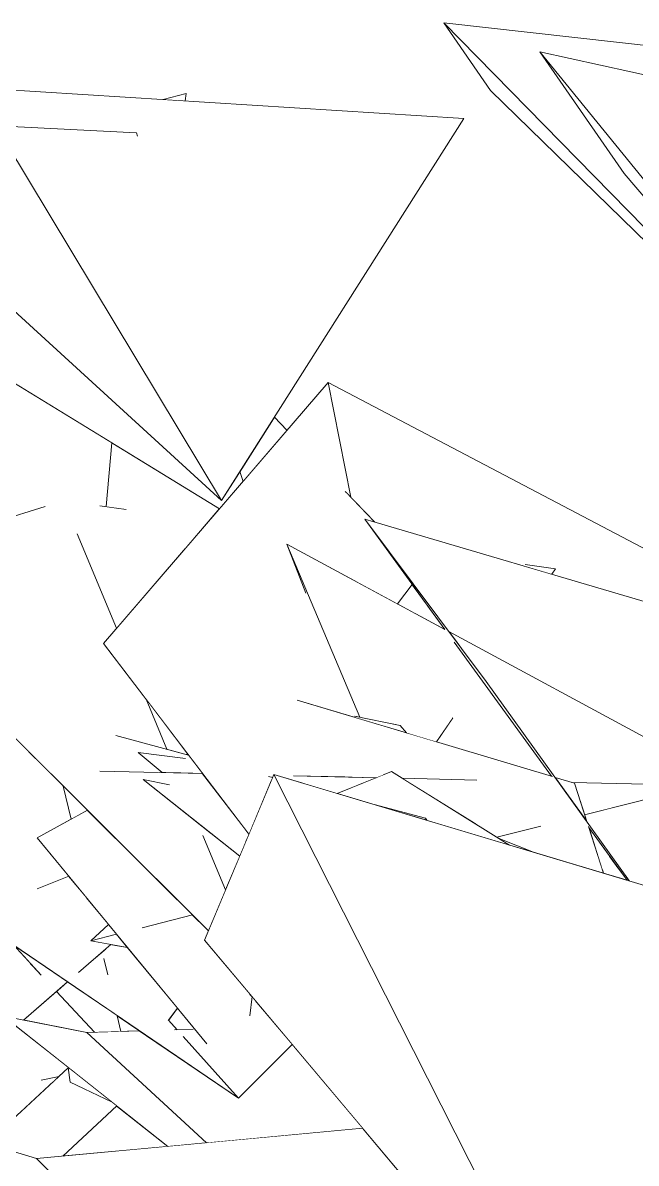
# Model space of a CAD drawing. Header units: millimetres. Extents: x -9413 to 8527, y -300 to 11224.
# Drawn here: x -5577 to -5273, y 5527 to 6094 of the extents above; entities that cross this region are included whole.
import ezdxf

# ---------------------------------------------------------------- set-up
doc = ezdxf.new("R2010")
doc.units = ezdxf.units.MM
doc.header["$MEASUREMENT"] = 0
doc.linetypes.add('Wipeout_Contour', pattern=[1000, 0, -1000])
doc.layers.add('Interior - Furniture', color=7, linetype='Continuous')
doc.layers.add('Interior - Furniture _Pen_No__4', color=7, linetype='Continuous', lineweight=20, true_color=0x029e21)

# ---------------------------------------------------------------- blocks, each defined once
blk = doc.blocks.new('Section Elem_40_6')
at = {"color": 254, "linetype": 'Wipeout_Contour', "lineweight": 0, "ltscale": 31769.068995}
blk.add_wipeout([(-5496.56, 5728.23), (-5520.17, 5731.34), (-5508.22, 5721.32), (-5492.73, 5720.95)], dxfattribs=at).dxf.layer = 'Interior - Furniture'
at = {"color": 254, "linetype": 'Wipeout_Contour', "lineweight": 0, "ltscale": 68981.614428}
blk.add_wipeout([(-5178.39, 5638.13), (-5452.66, 5720.35), (-5338.55, 5494.6), (-5337.96, 5494.98), (-5338.39, 5494.28), (-5322.71, 5463.26), (-5304.58, 5465.43), (-5298.88, 5460.2), (-5269.49, 5462.87)], dxfattribs=at).dxf.layer = 'Interior - Furniture'
at = {"color": 254, "linetype": 'Wipeout_Contour', "lineweight": 0, "ltscale": 87397.797425}
blk.add_wipeout([(-5619.4, 5643.8), (-5639.7, 5635.64), (-5627.53, 5619.64), (-5584.99, 5623.19), (-5614.59, 5602.63), (-5605.04, 5590.07), (-5573.76, 5626.68), (-5582.27, 5635.84), (-5603.38, 5650.24), (-5617.23, 5644.67), (-5615.88, 5641.06)], dxfattribs=at).dxf.layer = 'Interior - Furniture'
at = {"color": 254, "linetype": 'Wipeout_Contour', "lineweight": 0, "ltscale": 31614.045615}
blk.add_wipeout([(-5534.82, 5645.81), (-5543.64, 5637.7), (-5531.2, 5640.87), (-5531.11, 5641.3)], dxfattribs=at).dxf.layer = 'Interior - Furniture'
at = {"color": 254, "linetype": 'Wipeout_Contour', "lineweight": 0, "ltscale": 31444.452245}
blk.add_wipeout([(-5553.78, 5574.04), (-5554.92, 5574.59), (-5553.83, 5567.59), (-5533.05, 5557.64)], dxfattribs=at).dxf.layer = 'Interior - Furniture'
at = {"color": 254, "linetype": 'Wipeout_Contour', "lineweight": 0, "ltscale": 54017.126038}
blk.add_wipeout([(-5452.66, 5720.35), (-5487.18, 5638.13), (-5338.58, 5461.36), (-5322.71, 5463.26), (-5338.39, 5494.28), (-5338.48, 5494.14), (-5338.55, 5494.6)], dxfattribs=at).dxf.layer = 'Interior - Furniture'
at = {"color": 254, "linetype": 'Wipeout_Contour', "lineweight": 0, "ltscale": 23698.464421}
blk.add_wipeout([(-5530.83, 5640.97), (-5543.64, 5637.7), (-5525.45, 5634.43)], dxfattribs=at).dxf.layer = 'Interior - Furniture'
at = {"color": 254, "linetype": 'Wipeout_Contour', "lineweight": 0, "ltscale": 47101.433495}
blk.add_wipeout([(-5588.84, 5535.16), (-5570.69, 5529.6), (-5557.55, 5530.82), (-5530.65, 5555.73), (-5533.05, 5557.64), (-5553.83, 5567.59)], dxfattribs=at).dxf.layer = 'Interior - Furniture'
at = {"color": 254, "linetype": 'Wipeout_Contour', "lineweight": 0, "ltscale": 193741.261881}
blk.add_wipeout([(-5222.36, 5792.6), (-5407.62, 5847.12), (-5365.78, 5791.27), (-5180.6, 5691.37), (-5183.27, 5685.15), (-5360.85, 5784.68), (-5347.29, 5766.57), (-5313.06, 5718.92), (-5304.72, 5716.42), (-5238.05, 5714.82), (-5233.6, 5691.37), (-5267, 5699.38), (-5297.61, 5697.92), (-5297.31, 5696.98), (-5276.07, 5667.41), (-5233.8, 5654.74), (-5173.17, 5646.13), (-5174.98, 5639.38), (-5190.36, 5641.72), (-5178.39, 5638.13), (-5210.57, 5576.22), (-5191.43, 5549.56), (-5143.71, 5729.55), (-5183.99, 5779.3), (-5204.5, 5750.33)], dxfattribs=at).dxf.layer = 'Interior - Furniture'
at = {"color": 254, "linetype": 'Wipeout_Contour', "lineweight": 0, "ltscale": 63550.084323}
blk.add_wipeout([(-5495.07, 5730), (-5531.2, 5739.64), (-5510.95, 5721.39), (-5508.22, 5721.32), (-5520.17, 5731.34), (-5496.56, 5728.23), (-5492.73, 5720.95), (-5488.08, 5720.84)], dxfattribs=at).dxf.layer = 'Interior - Furniture'
at = {"color": 254, "linetype": 'Wipeout_Contour', "lineweight": 0, "ltscale": 23707.98585}
blk.add_wipeout([(-5453.28, 5718.86), (-5455.32, 5719.41), (-5453.79, 5717.65)], dxfattribs=at).dxf.layer = 'Interior - Furniture'
at = {"color": 254, "linetype": 'Wipeout_Contour', "lineweight": 0, "ltscale": 39378.366701}
blk.add_wipeout([(-5493.09, 5650.59), (-5518.18, 5644.19), (-5486.81, 5637.69), (-5487.18, 5638.13), (-5485.23, 5642.77)], dxfattribs=at).dxf.layer = 'Interior - Furniture'
at = {"color": 254, "linetype": 'Wipeout_Contour', "lineweight": 0, "ltscale": 31471.730454}
blk.add_wipeout([(-5554.92, 5574.59), (-5595.34, 5537.16), (-5588.84, 5535.16), (-5553.83, 5567.59)], dxfattribs=at).dxf.layer = 'Interior - Furniture'
at = {"color": 254, "linetype": 'Wipeout_Contour', "lineweight": 0, "ltscale": 23818.61873}
blk.add_wipeout([(-5495.95, 5730.24), (-5495.07, 5730), (-5495.46, 5730.52)], dxfattribs=at).dxf.layer = 'Interior - Furniture'
at = {"color": 254, "linetype": 'Wipeout_Contour', "lineweight": 0, "ltscale": 63370.401981}
blk.add_wipeout([(-5539.21, 5722.07), (-5488, 5690.1), (-5483.44, 5690.75), (-5517.62, 5717.79), (-5504.59, 5715.23), (-5472.82, 5692.24), (-5466.91, 5693.08), (-5488.08, 5720.84)], dxfattribs=at).dxf.layer = 'Interior - Furniture'
at = {"color": 254, "linetype": 'Wipeout_Contour', "lineweight": 0, "ltscale": 23347.193912}
blk.add_wipeout([(-5284.98, 5703.69), (-5300.68, 5707.46), (-5298.37, 5700.28)], dxfattribs=at).dxf.layer = 'Interior - Furniture'
at = {"color": 254, "linetype": 'Wipeout_Contour', "lineweight": 0, "ltscale": 23615.082368}
blk.add_wipeout([(-5568.27, 5568.58), (-5562.48, 5567.59), (-5559.41, 5570.43)], dxfattribs=at).dxf.layer = 'Interior - Furniture'
at = {"color": 254, "linetype": 'Wipeout_Contour', "lineweight": 0, "ltscale": 38628.004984}
blk.add_wipeout([(-5408.6, 5544.65), (-5570.69, 5529.6), (-5483.66, 5444), (-5360.35, 5458.75), (-5350.2, 5475.18)], dxfattribs=at).dxf.layer = 'Interior - Furniture'
at = {"color": 254, "linetype": 'Wipeout_Contour', "lineweight": 0, "ltscale": 86167.845775}
blk.add_wipeout([(-5347.29, 5766.57), (-5407.62, 5847.12), (-5367.85, 5792.38), (-5367.78, 5792.35), (-5363.22, 5786.01), (-5314.87, 5719.46), (-5314.35, 5719.3), (-5296.5, 5694.47), (-5296.33, 5693.95), (-5277.32, 5667.79), (-5276.07, 5667.41)], dxfattribs=at).dxf.layer = 'Interior - Furniture'
at = {"color": 254, "linetype": 'Wipeout_Contour', "lineweight": 0, "ltscale": 55220.185582}
blk.add_wipeout([(-5570.2, 5688.81), (-5486.03, 5586.51), (-5464.83, 5611.53), (-5486.81, 5637.69), (-5518.18, 5644.19), (-5493.09, 5650.59), (-5545.36, 5702.67)], dxfattribs=at).dxf.layer = 'Interior - Furniture'
at = {"color": 254, "linetype": 'Wipeout_Contour', "lineweight": 0, "ltscale": 46674.906669}
blk.add_wipeout([(-5652.36, 5554.63), (-5487.18, 5430.27), (-5478.16, 5432.54), (-5502.15, 5441.78), (-5483.66, 5444), (-5570.69, 5529.6)], dxfattribs=at).dxf.layer = 'Interior - Furniture'
at = {"color": 254, "linetype": 'Wipeout_Contour', "lineweight": 0, "ltscale": 31727.149077}
blk.add_wipeout([(-5446.27, 5834.68), (-5436.8, 5810.39), (-5410.11, 5748.79), (-5410.02, 5748.78)], dxfattribs=at).dxf.layer = 'Interior - Furniture'
at = {"color": 254, "linetype": 'Wipeout_Contour', "lineweight": 0, "ltscale": 23882.01159}
blk.add_wipeout([(-5545.36, 5702.67), (-5557.31, 5714.58), (-5553.45, 5698.16)], dxfattribs=at).dxf.layer = 'Interior - Furniture'
at = {"color": 254, "linetype": 'Wipeout_Contour', "lineweight": 0, "ltscale": 31526.231434}
blk.add_wipeout([(-5401.89, 5718.76), (-5442.98, 5719.75), (-5437.91, 5715.93), (-5421.33, 5710.96)], dxfattribs=at).dxf.layer = 'Interior - Furniture'
at = {"color": 254, "linetype": 'Wipeout_Contour', "lineweight": 0, "ltscale": 69929.83886}
blk.add_wipeout([(-5238.05, 5714.82), (-5304.72, 5716.42), (-5303.45, 5716.04), (-5300.68, 5707.46), (-5284.98, 5703.69), (-5257.45, 5710.71), (-5257.04, 5709.68), (-5267, 5699.38), (-5233.6, 5691.37)], dxfattribs=at).dxf.layer = 'Interior - Furniture'
at = {"color": 254, "linetype": 'Wipeout_Contour', "lineweight": 0, "ltscale": 23526.924707}
blk.add_wipeout([(-5377.35, 5698.62), (-5402.87, 5705.43), (-5376.73, 5697.59)], dxfattribs=at).dxf.layer = 'Interior - Furniture'
at = {"color": 254, "linetype": 'Wipeout_Contour', "lineweight": 0, "ltscale": 31024.51901}
blk.add_wipeout([(-5286.01, 5679.74), (-5290.32, 5675.29), (-5289.62, 5673.1), (-5281.38, 5673.37)], dxfattribs=at).dxf.layer = 'Interior - Furniture'
at = {"color": 254, "linetype": 'Wipeout_Contour', "lineweight": 0, "ltscale": 31727.492221}
blk.add_wipeout([(-5570.25, 5663.57), (-5555.48, 5648.07), (-5545.9, 5659.29), (-5554.61, 5669.86)], dxfattribs=at).dxf.layer = 'Interior - Furniture'
at = {"color": 254, "linetype": 'Wipeout_Contour', "lineweight": 0, "ltscale": 23693.484177}
blk.add_wipeout([(-5539.3, 5631.1), (-5537.15, 5628.84), (-5536.02, 5633.95)], dxfattribs=at).dxf.layer = 'Interior - Furniture'
at = {"color": 254, "linetype": 'Wipeout_Contour', "lineweight": 0, "ltscale": 23484.03644}
blk.add_wipeout([(-5464.59, 5600.47), (-5461.87, 5608.01), (-5463.54, 5610.01)], dxfattribs=at).dxf.layer = 'Interior - Furniture'
at = {"color": 254, "linetype": 'Wipeout_Contour', "lineweight": 0, "ltscale": 63031.741611}
blk.add_wipeout([(-5580.62, 5595.29), (-5597.73, 5580.46), (-5577.42, 5553.75), (-5562.48, 5567.59), (-5568.27, 5568.58), (-5559.41, 5570.43), (-5554.92, 5574.59), (-5553.78, 5574.04)], dxfattribs=at).dxf.layer = 'Interior - Furniture'
at = {"color": 254, "linetype": 'Wipeout_Contour', "lineweight": 0, "ltscale": 95725.575428}
blk.add_wipeout([(-5657.08, 5751.4), (-5635.18, 5692.76), (-5606.04, 5661.41), (-5561.26, 5635.72), (-5555.48, 5648.07), (-5570.25, 5663.57), (-5554.61, 5669.86), (-5570.2, 5688.81), (-5553.45, 5698.16), (-5557.31, 5714.58), (-5572.4, 5729.61), (-5637.1, 5784.1)], dxfattribs=at).dxf.layer = 'Interior - Furniture'
at = {"color": 254, "linetype": 'Wipeout_Contour', "lineweight": 0, "ltscale": 23505.838786}
blk.add_wipeout([(-5352.03, 5717.56), (-5389, 5718.45), (-5352.38, 5695.65)], dxfattribs=at).dxf.layer = 'Interior - Furniture'
at = {"color": 254, "linetype": 'Wipeout_Contour', "lineweight": 0, "ltscale": 55177.472443}
blk.add_wipeout([(-5537.15, 5628.84), (-5535.25, 5620.79), (-5505.24, 5598.16), (-5500.63, 5604.27), (-5525.45, 5634.43), (-5533.75, 5635.92), (-5536.02, 5633.95)], dxfattribs=at).dxf.layer = 'Interior - Furniture'
at = {"color": 254, "linetype": 'Wipeout_Contour', "lineweight": 0, "ltscale": 31551.604719}
blk.add_wipeout([(-5577.05, 5598.38), (-5545.66, 5592.21), (-5541.82, 5592.32), (-5560.66, 5612.59)], dxfattribs=at).dxf.layer = 'Interior - Furniture'
at = {"color": 254, "linetype": 'Wipeout_Contour', "lineweight": 0, "ltscale": 23486.939789}
blk.add_wipeout([(-5557.55, 5530.82), (-5505.31, 5535.67), (-5530.65, 5555.73)], dxfattribs=at).dxf.layer = 'Interior - Furniture'
at = {"layer": 'Interior - Furniture _Pen_No__4', "linetype": 'Continuous'}
blk.add_line((-5570.69, 5529.6), (-5483.66, 5444), dxfattribs=at)
at = {"color": 254, "linetype": 'Wipeout_Contour', "lineweight": 0, "ltscale": 63073.016866}
blk.add_wipeout([(-5367.78, 5792.35), (-5446.27, 5834.68), (-5410.02, 5748.78), (-5396.15, 5745.94), (-5363.78, 5748.38), (-5371.92, 5736.52), (-5314.87, 5719.46), (-5363.22, 5786.01)], dxfattribs=at).dxf.layer = 'Interior - Furniture'
at = {"color": 254, "linetype": 'Wipeout_Contour', "lineweight": 0, "ltscale": 23758.050166}
blk.add_wipeout([(-5582.27, 5635.84), (-5568.26, 5620.77), (-5566.3, 5624.95)], dxfattribs=at).dxf.layer = 'Interior - Furniture'
at = {"color": 254, "linetype": 'Wipeout_Contour', "lineweight": 0, "ltscale": 31583.390154}
blk.add_wipeout([(-5539.3, 5631.1), (-5544.85, 5626.3), (-5535.25, 5620.79), (-5537.15, 5628.84)], dxfattribs=at).dxf.layer = 'Interior - Furniture'
at = {"color": 254, "linetype": 'Wipeout_Contour', "lineweight": 0, "ltscale": 93976.813936}
blk.add_wipeout([(-5505.06, 5598.4), (-5500.71, 5593.53), (-5492.89, 5593.76), (-5497.8, 5590.27), (-5470.36, 5559.51), (-5443.58, 5586.26), (-5461.87, 5608.01), (-5464.59, 5600.47), (-5463.54, 5610.01), (-5464.83, 5611.53), (-5486.03, 5586.51), (-5500.63, 5604.27)], dxfattribs=at).dxf.layer = 'Interior - Furniture'
at = {"color": 254, "linetype": 'Wipeout_Contour', "lineweight": 0, "ltscale": 23592.348122}
blk.add_wipeout([(-5519.43, 5592.98), (-5530.48, 5600.52), (-5528.65, 5592.71)], dxfattribs=at).dxf.layer = 'Interior - Furniture'
at = {"layer": 'Interior - Furniture _Pen_No__4', "linetype": 'Continuous'}
blk.add_line((-5464.59, 5600.44), (-5463.54, 5610.01), dxfattribs=at)
at = {"color": 254, "linetype": 'Wipeout_Contour', "lineweight": 0, "ltscale": 31171.195189}
blk.add_wipeout([(-5365.78, 5791.27), (-5360.85, 5784.68), (-5183.27, 5685.15), (-5180.6, 5691.37)], dxfattribs=at).dxf.layer = 'Interior - Furniture'
at = {"color": 254, "linetype": 'Wipeout_Contour', "lineweight": 0, "ltscale": 39409.136923}
blk.add_wipeout([(-5555.17, 5617.35), (-5560.66, 5612.59), (-5541.82, 5592.32), (-5528.65, 5592.71), (-5530.48, 5600.52)], dxfattribs=at).dxf.layer = 'Interior - Furniture'
at = {"color": 254, "linetype": 'Wipeout_Contour', "lineweight": 0, "ltscale": 38846.504132}
blk.add_wipeout([(-5257.45, 5710.71), (-5298.37, 5700.28), (-5297.61, 5697.92), (-5267, 5699.38), (-5257.04, 5709.68)], dxfattribs=at).dxf.layer = 'Interior - Furniture'
at = {"color": 254, "linetype": 'Wipeout_Contour', "lineweight": 0, "ltscale": 31187.838584}
blk.add_wipeout([(-5320.13, 5694.72), (-5341.95, 5689.16), (-5341.28, 5688.74), (-5325.07, 5682.24)], dxfattribs=at).dxf.layer = 'Interior - Furniture'
at = {"color": 254, "linetype": 'Wipeout_Contour', "lineweight": 0, "ltscale": 23293.833561}
blk.add_wipeout([(-5296.33, 5693.95), (-5290.32, 5675.29), (-5286.01, 5679.74)], dxfattribs=at).dxf.layer = 'Interior - Furniture'
at = {"color": 254, "linetype": 'Wipeout_Contour', "lineweight": 0, "ltscale": 109543.064625}
blk.add_wipeout([(-5441.14, 5757.23), (-5412.99, 5723.59), (-5398.42, 5720.15), (-5394.35, 5721.79), (-5389, 5718.45), (-5352.03, 5717.56), (-5352.38, 5695.65), (-5341.95, 5689.16), (-5320.13, 5694.72), (-5325.07, 5682.24), (-5323.71, 5681.69), (-5289.04, 5671.3), (-5296.5, 5694.47), (-5314.35, 5719.3)], dxfattribs=at).dxf.layer = 'Interior - Furniture'
at = {"color": 254, "linetype": 'Wipeout_Contour', "lineweight": 0, "ltscale": 102136.45883}
blk.add_wipeout([(-5179.63, 5785.46), (-5425.73, 5915.06), (-5414.42, 5857.99), (-5402.64, 5845.66), (-5329.14, 5824.03), (-5327.86, 5824.58), (-5312.83, 5822.51), (-5314.71, 5819.78), (-5222.36, 5792.6), (-5204.5, 5750.33), (-5182.17, 5781.88), (-5187.45, 5788.04), (-5181.2, 5783.24)], dxfattribs=at).dxf.layer = 'Interior - Furniture'
at = {"color": 254, "linetype": 'Wipeout_Contour', "lineweight": 0, "ltscale": 23383.105354}
blk.add_wipeout([(-5313.06, 5718.92), (-5297.31, 5696.98), (-5303.45, 5716.04)], dxfattribs=at).dxf.layer = 'Interior - Furniture'
at = {"color": 254, "linetype": 'Wipeout_Contour', "lineweight": 0, "ltscale": 31007.048551}
blk.add_wipeout([(-5281.38, 5673.37), (-5289.62, 5673.1), (-5289.04, 5671.3), (-5277.32, 5667.79)], dxfattribs=at).dxf.layer = 'Interior - Furniture'
at = {"layer": 'Interior - Furniture _Pen_No__4', "linetype": 'Continuous'}
for p, q in [((-5303.45, 5716.04), (-5313.06, 5718.92)), ((-5238.05, 5714.82), (-5304.72, 5716.42)), ((-5297.31, 5696.98), (-5303.45, 5716.04)), ((-5257.45, 5710.71), (-5298.37, 5700.28)), ((-5289.04, 5671.3), (-5296.5, 5694.47)), ((-5296.33, 5693.95), (-5277.32, 5667.79))]:
    blk.add_line(p, q, dxfattribs=at)
at = {"color": 254, "linetype": 'Wipeout_Contour', "lineweight": 0, "ltscale": 47829.995472}
blk.add_wipeout([(-5368.28, 6093.65), (-5173.82, 5895.15), (-5278.7, 6018.75), (-5320.68, 6079.18), (-5077.65, 6026.19), (-5068.1, 6060.1)], dxfattribs=at).dxf.layer = 'Interior - Furniture'
at = {"color": 254, "linetype": 'Wipeout_Contour', "lineweight": 0, "ltscale": 158522.695221}
blk.add_wipeout([(-5537.35, 5785.46), (-5465.11, 5690.71), (-5453.79, 5717.65), (-5455.32, 5719.41), (-5453.28, 5718.86), (-5452.66, 5720.35), (-5437.91, 5715.93), (-5442.98, 5719.75), (-5413.75, 5719.05), (-5412.99, 5723.59), (-5441.14, 5757.23), (-5411.91, 5748.48), (-5412.7, 5749.33), (-5410.11, 5748.79), (-5436.8, 5810.39), (-5446.27, 5834.68), (-5411.04, 5815.68), (-5417.22, 5860.92), (-5414.42, 5857.99), (-5425.73, 5915.06)], dxfattribs=at).dxf.layer = 'Interior - Furniture'
at = {"color": 254, "linetype": 'Wipeout_Contour', "lineweight": 0, "ltscale": 31551.820083}
blk.add_wipeout([(-5329.14, 5824.03), (-5314.71, 5819.78), (-5312.83, 5822.51), (-5327.86, 5824.58)], dxfattribs=at).dxf.layer = 'Interior - Furniture'
at = {"color": 254, "linetype": 'Wipeout_Contour', "lineweight": 0, "ltscale": 31671.17755}
blk.add_wipeout([(-5384.09, 5814.74), (-5391.36, 5805.06), (-5382.99, 5800.55), (-5376, 5803.6)], dxfattribs=at).dxf.layer = 'Interior - Furniture'
at = {"color": 254, "linetype": 'Wipeout_Contour', "lineweight": 0, "ltscale": 39353.773925}
blk.add_wipeout([(-5363.78, 5748.38), (-5396.15, 5745.94), (-5389.95, 5744.67), (-5386.84, 5740.98), (-5371.92, 5736.52)], dxfattribs=at).dxf.layer = 'Interior - Furniture'
at = {"layer": 'Interior - Furniture _Pen_No__4', "linetype": 'Continuous'}
for p, q in [((-5436.8, 5810.38), (-5446.27, 5834.68)), ((-5371.92, 5736.52), (-5363.76, 5748.4)), ((-5453.28, 5718.86), (-5455.33, 5719.41))]:
    blk.add_line(p, q, dxfattribs=at)
at = {"color": 254, "linetype": 'Wipeout_Contour', "lineweight": 0, "ltscale": 31872.621051}
blk.add_wipeout([(-5368.28, 6093.65), (-5345.19, 6060.1), (-5163.44, 5882.92), (-5173.82, 5895.15)], dxfattribs=at).dxf.layer = 'Interior - Furniture'
at = {"color": 254, "linetype": 'Wipeout_Contour', "lineweight": 0, "ltscale": 32097.961614}
blk.add_wipeout([(-5469.55, 5870.82), (-5468.05, 5865.92), (-5446.21, 5891.28), (-5452.44, 5897.81)], dxfattribs=at).dxf.layer = 'Interior - Furniture'
at = {"color": 254, "linetype": 'Wipeout_Contour', "lineweight": 0, "ltscale": 40188.937389}
blk.add_wipeout([(-5550.43, 5839.87), (-5530.88, 5792.97), (-5496.85, 5832.48), (-5526.16, 5851.99), (-5539.17, 5853.79)], dxfattribs=at).dxf.layer = 'Interior - Furniture'
at = {"color": 254, "linetype": 'Wipeout_Contour', "lineweight": 0, "ltscale": 23721.728267}
blk.add_wipeout([(-5376, 5803.6), (-5382.99, 5800.55), (-5367.85, 5792.38)], dxfattribs=at).dxf.layer = 'Interior - Furniture'
at = {"color": 254, "linetype": 'Wipeout_Contour', "lineweight": 0, "ltscale": 31801.460731}
blk.add_wipeout([(-5495.46, 5730.52), (-5516.17, 5757.68), (-5505.83, 5732.87), (-5495.95, 5730.24)], dxfattribs=at).dxf.layer = 'Interior - Furniture'
at = {"color": 254, "linetype": 'Wipeout_Contour', "lineweight": 0, "ltscale": 31541.597802}
blk.add_wipeout([(-5412.7, 5749.33), (-5411.91, 5748.48), (-5386.84, 5740.98), (-5389.95, 5744.67)], dxfattribs=at).dxf.layer = 'Interior - Furniture'
at = {"color": 254, "linetype": 'Wipeout_Contour', "lineweight": 0, "ltscale": 54907.037719}
blk.add_wipeout([(-5394.35, 5721.79), (-5421.33, 5710.96), (-5402.87, 5705.43), (-5389.1, 5701.75), (-5377.35, 5698.62), (-5376.73, 5697.59), (-5335.77, 5685.31)], dxfattribs=at).dxf.layer = 'Interior - Furniture'
at = {"color": 254, "linetype": 'Wipeout_Contour', "lineweight": 0, "ltscale": 39551.240548}
blk.add_wipeout([(-5517.62, 5717.79), (-5469.67, 5679.85), (-5466.77, 5686.74), (-5472.82, 5692.24), (-5504.59, 5715.23)], dxfattribs=at).dxf.layer = 'Interior - Furniture'
at = {"layer": 'Interior - Furniture _Pen_No__4', "linetype": 'Continuous'}
for p, q in [((-5363.25, 5786.05), (-5314.87, 5719.46)), ((-5389.95, 5744.67), (-5412.71, 5749.33)), ((-5386.84, 5740.98), (-5389.95, 5744.67)), ((-5351.99, 5717.56), (-5389, 5718.45)), ((-5377.35, 5698.62), (-5402.87, 5705.43)), ((-5376.73, 5697.59), (-5377.35, 5698.62))]:
    blk.add_line(p, q, dxfattribs=at)
at = {"color": 254, "linetype": 'Wipeout_Contour', "lineweight": 0, "ltscale": 23662.771872}
blk.add_wipeout([(-5101.03, 5809.36), (-5043.54, 6018.75), (-5320.68, 6079.18)], dxfattribs=at).dxf.layer = 'Interior - Furniture'
at = {"color": 254, "linetype": 'Wipeout_Contour', "lineweight": 0, "ltscale": 47695.723656}
blk.add_wipeout([(-5417.22, 5860.92), (-5411.04, 5815.68), (-5391.36, 5805.06), (-5384.09, 5814.74), (-5407.62, 5847.12), (-5402.64, 5845.66)], dxfattribs=at).dxf.layer = 'Interior - Furniture'
at = {"color": 254, "linetype": 'Wipeout_Contour', "lineweight": 0, "ltscale": 31484.243564}
blk.add_wipeout([(-5413.75, 5719.05), (-5401.89, 5718.76), (-5398.42, 5720.15), (-5412.99, 5723.59)], dxfattribs=at).dxf.layer = 'Interior - Furniture'
at = {"color": 254, "linetype": 'Wipeout_Contour', "lineweight": 0, "ltscale": 31571.839284}
blk.add_wipeout([(-5483.44, 5690.75), (-5488, 5690.1), (-5476.72, 5663.04), (-5469.67, 5679.85)], dxfattribs=at).dxf.layer = 'Interior - Furniture'
at = {"color": 254, "linetype": 'Wipeout_Contour', "lineweight": 0, "ltscale": 23386.260828}
blk.add_wipeout([(-5341.28, 5688.74), (-5335.77, 5685.31), (-5323.71, 5681.69)], dxfattribs=at).dxf.layer = 'Interior - Furniture'
at = {"layer": 'Interior - Furniture _Pen_No__4', "linetype": 'Continuous'}
for p, q in [((-5347.29, 5766.57), (-5407.62, 5847.12)), ((-5407.62, 5847.12), (-5367.85, 5792.38)), ((-5367.78, 5792.35), (-5446.27, 5834.68)), ((-5446.27, 5834.68), (-5410.02, 5748.78)), ((-5391.36, 5805.06), (-5384.09, 5814.74)), ((-5180.6, 5691.37), (-5365.78, 5791.27)), ((-5276.07, 5667.41), (-5347.29, 5766.57)), ((-5314.35, 5719.3), (-5441.16, 5757.23)), ((-5178.39, 5638.13), (-5452.66, 5720.35)), ((-5394.35, 5721.79), (-5421.33, 5710.96)), ((-5335.77, 5685.31), (-5394.35, 5721.79)), ((-5401.89, 5718.76), (-5443.01, 5719.75)), ((-5320.11, 5694.73), (-5341.95, 5689.16)), ((-5323.71, 5681.69), (-5341.28, 5688.74))]:
    blk.add_line(p, q, dxfattribs=at)
at = {"color": 254, "linetype": 'Wipeout_Contour', "lineweight": 0, "ltscale": 23815.422755}
blk.add_wipeout([(-5101.03, 5809.36), (-5320.68, 6079.18), (-5278.7, 6018.75)], dxfattribs=at).dxf.layer = 'Interior - Furniture'
at = {"color": 254, "linetype": 'Wipeout_Contour', "lineweight": 0, "ltscale": 136101.967968}
blk.add_wipeout([(-5566.28, 5853.48), (-5665.64, 5822.51), (-5653.81, 5810.72), (-5647.07, 5810.27), (-5626.46, 5801.51), (-5633.31, 5790.3), (-5485.23, 5642.77), (-5476.72, 5663.04), (-5488, 5690.1), (-5539.21, 5722.07), (-5510.95, 5721.39), (-5531.2, 5739.64), (-5505.83, 5732.87), (-5516.17, 5757.68), (-5537.35, 5785.46), (-5530.88, 5792.97), (-5550.43, 5839.87)], dxfattribs=at).dxf.layer = 'Interior - Furniture'
at = {"color": 254, "linetype": 'Wipeout_Contour', "lineweight": 0, "ltscale": 31568.299873}
blk.add_wipeout([(-5472.82, 5692.24), (-5466.77, 5686.74), (-5465.11, 5690.71), (-5466.91, 5693.08)], dxfattribs=at).dxf.layer = 'Interior - Furniture'
at = {"layer": 'Interior - Furniture _Pen_No__4', "linetype": 'Continuous'}
for p, q in [((-5043.54, 6018.75), (-5320.68, 6079.18)), ((-5278.7, 6018.75), (-5320.68, 6079.18)), ((-5320.68, 6079.18), (-5101.03, 5809.36)), ((-5163.44, 5882.92), (-5345.19, 6060.1)), ((-5101.03, 5809.36), (-5278.7, 6018.75)), ((-5222.29, 5792.58), (-5407.62, 5847.12)), ((-5312.83, 5822.51), (-5327.94, 5824.6)), ((-5314.71, 5819.78), (-5312.83, 5822.51)), ((-5465.11, 5690.71), (-5537.35, 5785.46)), ((-5516.17, 5757.68), (-5505.83, 5732.87)), ((-5495.07, 5730), (-5531.21, 5739.64)), ((-5496.53, 5728.22), (-5520.17, 5731.34)), ((-5520.17, 5731.34), (-5508.22, 5721.32)), ((-5495.95, 5730.24), (-5495.46, 5730.52)), ((-5488.08, 5720.84), (-5539.22, 5722.07)), ((-5557.31, 5714.58), (-5553.45, 5698.16)), ((-5517.62, 5717.79), (-5504.59, 5715.23)), ((-5570.2, 5688.81), (-5545.36, 5702.67))]:
    blk.add_line(p, q, dxfattribs=at)
at = {"color": 254, "linetype": 'Wipeout_Contour', "lineweight": 0, "ltscale": 40214.450159}
blk.add_wipeout([(-5533.15, 5885.06), (-5536.01, 5853.35), (-5526.16, 5851.99), (-5496.85, 5832.48), (-5479.74, 5852.35)], dxfattribs=at).dxf.layer = 'Interior - Furniture'
at = {"color": 254, "linetype": 'Wipeout_Contour', "lineweight": 0, "ltscale": 24147.636817}
blk.add_wipeout([(-5633.31, 5790.3), (-5637.1, 5784.1), (-5572.4, 5729.61)], dxfattribs=at).dxf.layer = 'Interior - Furniture'
at = {"color": 254, "linetype": 'Wipeout_Contour', "lineweight": 0, "ltscale": 110576.849715}
blk.add_wipeout([(-5619.57, 5675.96), (-5630.76, 5680.91), (-5624.75, 5664.82), (-5470.36, 5559.51), (-5497.8, 5590.27), (-5502.05, 5593.49), (-5500.71, 5593.53), (-5505.06, 5598.4), (-5505.24, 5598.16), (-5535.25, 5620.79), (-5544.85, 5626.3), (-5549.79, 5622.01), (-5561.26, 5635.72), (-5606.04, 5661.41)], dxfattribs=at).dxf.layer = 'Interior - Furniture'
at = {"layer": 'Interior - Furniture _Pen_No__4', "linetype": 'Continuous'}
for p, q in [((-5487.18, 5638.13), (-5452.66, 5720.35)), ((-5469.67, 5679.85), (-5517.62, 5717.79)), ((-5488.01, 5690.12), (-5476.72, 5663.04)), ((-5570.28, 5663.56), (-5554.61, 5669.86)), ((-5493.09, 5650.59), (-5518.2, 5644.19))]:
    blk.add_line(p, q, dxfattribs=at)
at = {"color": 254, "linetype": 'Wipeout_Contour', "lineweight": 0, "ltscale": 146117.41565}
blk.add_wipeout([(-5707.01, 5848.15), (-5698.46, 5846.59), (-5640.87, 5883.59), (-5610.3, 5900.43), (-5695.33, 5846.03), (-5692.2, 5845.46), (-5677.22, 5805.32), (-5666.64, 5808.97), (-5664.91, 5807.51), (-5662.54, 5811.31), (-5653.81, 5810.72), (-5665.64, 5822.51), (-5566.28, 5853.48), (-5550.43, 5839.87), (-5539.17, 5853.79), (-5536.01, 5853.35), (-5533.15, 5885.06), (-5597.06, 5924.19)], dxfattribs=at).dxf.layer = 'Interior - Furniture'
at = {"color": 254, "linetype": 'Wipeout_Contour', "lineweight": 0, "ltscale": 46873.903209}
blk.add_wipeout([(-5545.66, 5592.21), (-5486.12, 5537.45), (-5408.6, 5544.65), (-5443.58, 5586.26), (-5470.36, 5559.51), (-5519.43, 5592.98)], dxfattribs=at).dxf.layer = 'Interior - Furniture'
at = {"layer": 'Interior - Furniture _Pen_No__4', "linetype": 'Continuous'}
for p, q in [((-5550.44, 5839.89), (-5530.88, 5792.97)), ((-5452.66, 5720.35), (-5338.54, 5494.57)), ((-5470.36, 5559.51), (-5443.58, 5586.26))]:
    blk.add_line(p, q, dxfattribs=at)
at = {"color": 254, "linetype": 'Wipeout_Contour', "lineweight": 0, "ltscale": 57170.095793}
blk.add_wipeout([(-5358.43, 6046.13), (-5602.19, 6061.47), (-5590.74, 6042.46), (-5521, 6039.05), (-5520.49, 6037.37), (-5585.33, 6033.48), (-5478.7, 5856.39)], dxfattribs=at).dxf.layer = 'Interior - Furniture'
at = {"color": 254, "linetype": 'Wipeout_Contour', "lineweight": 0, "ltscale": 23526.763016}
blk.add_wipeout([(-5492.89, 5593.76), (-5502.05, 5593.49), (-5497.8, 5590.27)], dxfattribs=at).dxf.layer = 'Interior - Furniture'
at = {"layer": 'Interior - Furniture _Pen_No__4', "linetype": 'Continuous'}
for p, q in [((-5068.1, 6060.1), (-5368.28, 6093.65)), ((-5345.19, 6060.1), (-5368.28, 6093.65)), ((-5368.28, 6093.65), (-5173.82, 5895.15)), ((-5179.63, 5785.46), (-5425.73, 5915.06)), ((-5425.73, 5915.06), (-5414.42, 5857.99)), ((-5446.21, 5891.28), (-5452.44, 5897.81)), ((-5402.64, 5845.66), (-5417.23, 5860.94))]:
    blk.add_line(p, q, dxfattribs=at)
at = {"color": 254, "linetype": 'Wipeout_Contour', "lineweight": 0, "ltscale": 49266.213306}
blk.add_wipeout([(-5602.19, 6061.47), (-5686.15, 6046.13), (-5478.7, 5856.39), (-5585.33, 6033.48), (-5598.9, 6042.85), (-5590.74, 6042.46)], dxfattribs=at).dxf.layer = 'Interior - Furniture'
at = {"color": 254, "linetype": 'Wipeout_Contour', "lineweight": 0, "ltscale": 31388.577065}
blk.add_wipeout([(-5545.66, 5592.21), (-5587, 5600.34), (-5505.31, 5535.67), (-5486.12, 5537.45)], dxfattribs=at).dxf.layer = 'Interior - Furniture'
at = {"layer": 'Interior - Furniture _Pen_No__4', "linetype": 'Continuous'}
for p, q in [((-5338.58, 5461.36), (-5487.18, 5638.13)), ((-5505.24, 5598.16), (-5500.63, 5604.27)), ((-5530.48, 5600.52), (-5528.65, 5592.71)), ((-5505.06, 5598.4), (-5500.71, 5593.53)), ((-5519.43, 5592.98), (-5545.66, 5592.21)), ((-5545.66, 5592.21), (-5486.12, 5537.45)), ((-5492.86, 5593.76), (-5502.05, 5593.49)), ((-5497.81, 5590.28), (-5470.36, 5559.51)), ((-5408.6, 5544.65), (-5570.69, 5529.6))]:
    blk.add_line(p, q, dxfattribs=at)
at = {"color": 254, "linetype": 'Wipeout_Contour', "lineweight": 0, "ltscale": 24543.600368}
blk.add_wipeout([(-5507.7, 6055.52), (-5496.84, 6054.84), (-5496.24, 6058.54)], dxfattribs=at).dxf.layer = 'Interior - Furniture'
at = {"color": 254, "linetype": 'Wipeout_Contour', "lineweight": 0, "ltscale": 73720.890024}
blk.add_wipeout([(-5731.99, 6037.64), (-5792.71, 6044.01), (-5479.74, 5852.35), (-5468.05, 5865.92), (-5469.55, 5870.82), (-5478.7, 5856.39), (-5686.15, 6046.13), (-5681.9, 6046.91), (-5748.83, 6050.18)], dxfattribs=at).dxf.layer = 'Interior - Furniture'
at = {"color": 254, "linetype": 'Wipeout_Contour', "lineweight": 0, "ltscale": 94961.967701}
blk.add_wipeout([(-5637.87, 5550.19), (-5634.01, 5549), (-5580.62, 5595.29), (-5587, 5600.34), (-5577.05, 5598.38), (-5555.17, 5617.35), (-5566.3, 5624.95), (-5568.26, 5620.77), (-5573.76, 5626.68), (-5605.04, 5590.07), (-5614.59, 5602.63), (-5616.42, 5601.36)], dxfattribs=at).dxf.layer = 'Interior - Furniture'
at = {"layer": 'Interior - Furniture _Pen_No__4', "linetype": 'Continuous'}
for p, q in [((-5358.43, 6046.13), (-5602.19, 6061.47)), ((-5496.24, 6058.54), (-5507.7, 6055.52)), ((-5496.84, 6054.84), (-5496.24, 6058.54)), ((-5478.7, 5856.39), (-5358.43, 6046.13)), ((-5537.35, 5785.46), (-5425.73, 5915.06)), ((-5533.15, 5885.06), (-5536.01, 5853.35)), ((-5468.05, 5865.92), (-5469.55, 5870.82)), ((-5665.64, 5822.51), (-5566.27, 5853.49)), ((-5526.07, 5851.98), (-5539.2, 5853.79)), ((-5568.25, 5620.76), (-5582.27, 5635.84)), ((-5577.05, 5598.38), (-5555.17, 5617.35)), ((-5541.82, 5592.32), (-5560.66, 5612.59)), ((-5505.31, 5535.67), (-5587, 5600.34)), ((-5587, 5600.34), (-5545.66, 5592.21)), ((-5595.34, 5537.16), (-5554.92, 5574.59)), ((-5553.78, 5574.04), (-5554.92, 5574.59)), ((-5554.92, 5574.59), (-5553.83, 5567.59)), ((-5559.41, 5570.43), (-5568.3, 5568.57)), ((-5553.83, 5567.59), (-5533.05, 5557.64)), ((-5652.36, 5554.63), (-5570.69, 5529.6)), ((-5557.55, 5530.82), (-5530.65, 5555.73))]:
    blk.add_line(p, q, dxfattribs=at)
at = {"color": 254, "linetype": 'Wipeout_Contour', "lineweight": 0, "ltscale": 32823.11553}
blk.add_wipeout([(-5598.9, 6042.85), (-5585.33, 6033.48), (-5520.49, 6037.37), (-5521, 6039.05)], dxfattribs=at).dxf.layer = 'Interior - Furniture'
at = {"color": 254, "linetype": 'Wipeout_Contour', "lineweight": 0, "ltscale": 55375.168069}
blk.add_wipeout([(-5555.48, 5648.07), (-5561.26, 5635.72), (-5549.79, 5622.01), (-5533.75, 5635.92), (-5543.64, 5637.7), (-5534.82, 5645.81), (-5545.9, 5659.29)], dxfattribs=at).dxf.layer = 'Interior - Furniture'
at = {"layer": 'Interior - Furniture _Pen_No__4', "linetype": 'Continuous'}
for p, q in [((-5792.71, 6044.01), (-5479.74, 5852.35)), ((-5478.7, 5856.39), (-5686.15, 6046.13)), ((-5521, 6039.05), (-5598.91, 6042.85)), ((-5520.48, 6037.36), (-5521, 6039.05)), ((-5585.34, 6033.49), (-5478.7, 5856.39)), ((-5534.82, 5645.81), (-5543.64, 5637.7)), ((-5549.79, 5622.01), (-5533.75, 5635.92)), ((-5543.64, 5637.7), (-5525.45, 5634.43)), ((-5537.16, 5628.89), (-5535.25, 5620.79))]:
    blk.add_line(p, q, dxfattribs=at)
at = {"color": 254, "linetype": 'Wipeout_Contour', "lineweight": 0, "ltscale": 23700.365658}
blk.add_wipeout([(-5531.11, 5641.3), (-5531.2, 5640.87), (-5530.83, 5640.97)], dxfattribs=at).dxf.layer = 'Interior - Furniture'
at = {"layer": 'Interior - Furniture _Pen_No__4', "linetype": 'Continuous'}
for p, q in [((-5485.23, 5642.77), (-5633.31, 5790.3)), ((-5486.02, 5586.5), (-5570.2, 5688.81)), ((-5470.36, 5559.51), (-5624.75, 5664.82)), ((-5530.83, 5640.97), (-5543.64, 5637.7))]:
    blk.add_line(p, q, dxfattribs=at)

msp = doc.modelspace()

# ---------------------------------------------------------------- block references
at = {"layer": 'Interior - Furniture'}
msp.add_blockref('Section Elem_40_6', (0, 0), dxfattribs=at)

doc.saveas('drawing.dxf')
